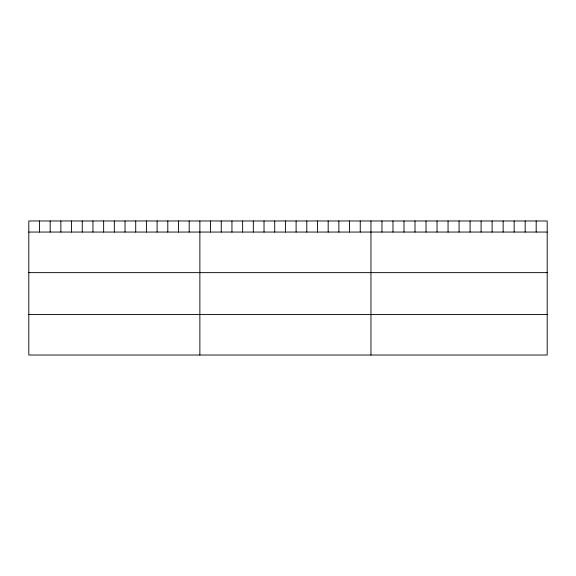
<?xml version="1.0" encoding="UTF-8"?>
<svg xmlns="http://www.w3.org/2000/svg" width="576" height="576" viewBox="0 0 576 576"><rect width="100%" height="100%" fill="white"/><g stroke="black" fill="none" stroke-linecap="round" stroke-linejoin="round"><path stroke-width="0.86" d="M547.2 232.056L547.2 355.032L28.8 355.032L28.8 220.968L547.2 220.968L547.2 232.056L28.8 232.056M28.8 272.635L547.2 272.635M28.8 314.453L547.2 314.453M536.184 220.968L536.184 232.056M525.168 220.968L525.168 232.056M514.152 220.968L514.152 232.056M503.136 220.968L503.136 232.056M492.12 220.968L492.12 232.056M481.104 220.968L481.104 232.056M470.088 220.968L470.088 232.056M459.072 220.968L459.072 232.056M448.056 220.968L448.056 232.056M437.04 220.968L437.04 232.056M426.024 220.968L426.024 232.056M415.008 220.968L415.008 232.056M403.992 220.968L403.992 232.056M392.976 220.968L392.976 232.056M381.96 220.968L381.96 232.056M370.944 220.968L370.944 355.032M360.252 220.968L360.252 232.056M349.56 220.968L349.56 232.056M338.868 220.968L338.868 232.056M328.176 220.968L328.176 232.056M317.484 220.968L317.484 232.056M306.792 220.968L306.792 232.056M296.1 220.968L296.1 232.056M285.408 220.968L285.408 232.056M274.716 220.968L274.716 232.056M264.024 220.968L264.024 232.056M253.332 220.968L253.332 232.056M242.64 220.968L242.64 232.056M231.948 220.968L231.948 232.056M221.256 220.968L221.256 232.056M210.564 220.968L210.564 232.056M199.872 220.968L199.872 355.032M189.18 220.968L189.18 232.056M178.488 220.968L178.488 232.056M167.796 220.968L167.796 232.056M157.104 220.968L157.104 232.056M146.412 220.968L146.412 232.056M135.72 220.968L135.72 232.056M125.028 220.968L125.028 232.056M114.336 220.968L114.336 232.056M103.644 220.968L103.644 232.056M92.952 220.968L92.952 232.056M82.26 220.968L82.26 232.056M71.568 220.968L71.568 232.056M60.876 220.968L60.876 232.056M50.184 220.968L50.184 232.056M39.492 220.968L39.492 232.056"/></g></svg>
